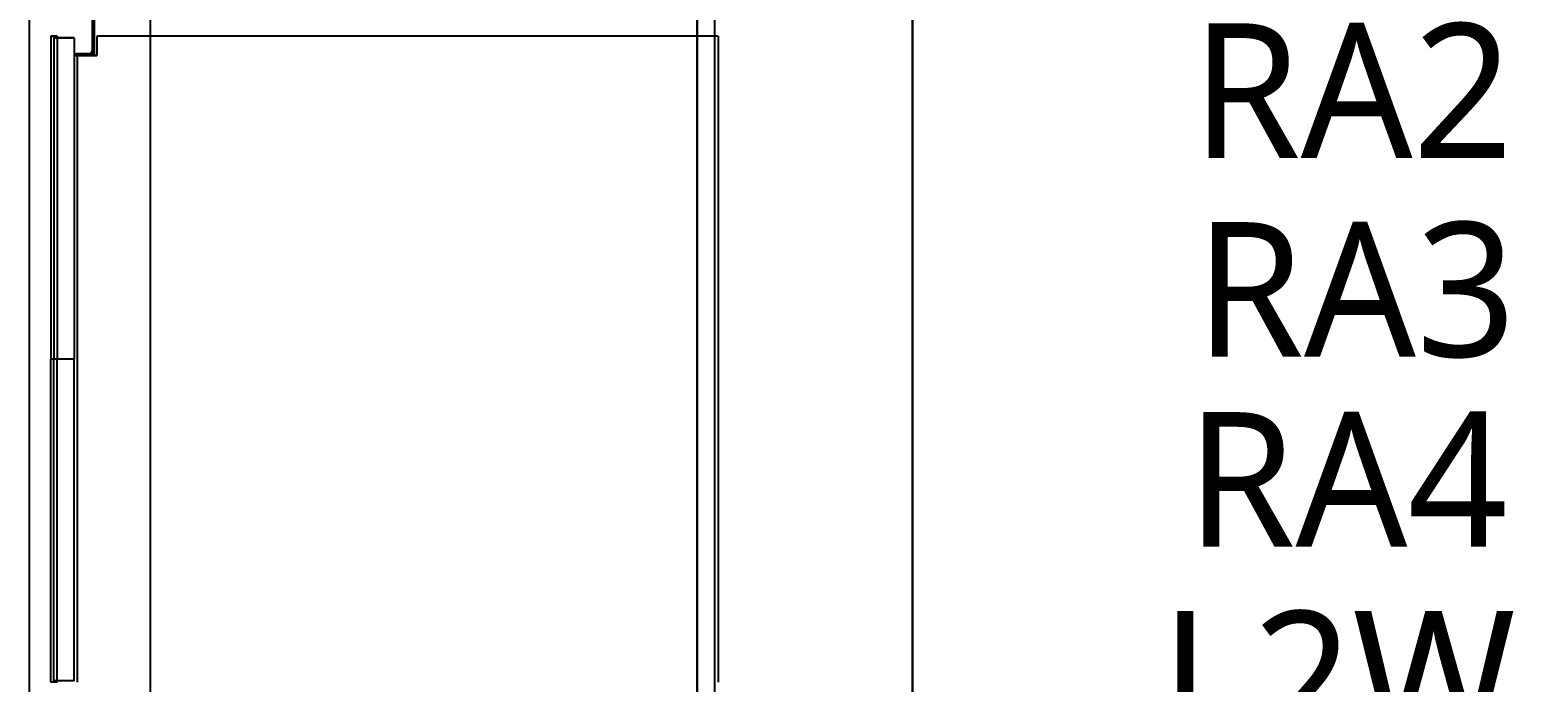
# Model space of a CAD drawing. Extents: x 11992 to 29481, y -6727 to 6811.
# Drawn here: x 21680 to 23058, y -2207 to -1601 of the extents above; entities that cross this region are included whole.
import ezdxf

# ---------------------------------------------------------------- set-up
doc = ezdxf.new("R2010")
doc.units = 0
doc.header["$MEASUREMENT"] = 0
doc.layers.get('0').update_dxf_attribs({"color": 8, "linetype": 'CONTINUOUS'})
doc.layers.add('WALL', color=8, linetype='CONTINUOUS')
doc.layers.add('zoylight 3编号', color=7, linetype='CONTINUOUS')
doc.styles.get("Standard").update_dxf_attribs({"font": 'arial.ttf'})

msp = doc.modelspace()

# ---------------------------------------------------------------- linework, layer by layer
for p, q in [((22299.6, -689.4, 559.6), (22299.6, -3099.4, 559.6)), ((22299.6, -689.4, 329.6), (22299.6, -3099.4, 329.6)), ((22299.6, -3099.4, -2440.4), (22299.6, -689.4, -2440.4)), ((22299.6, -3099.4, -2640.4), (22299.6, -689.4, -2640.4)), ((21679.6, -2919.4, -40.4), (21679.6, -969.4, -40.4)), ((21679.6, -2919.4, 329.6), (21679.6, -969.4, 329.6)), ((21791.6, -965.4, -2445.4), (21791.6, -3497.4, -2445.4)), ((21791.6, -965.4, -2385.4), (21791.6, -3497.4, -2385.4)), ((22299.6, -2919.4, -40.4), (22299.6, -969.4, -40.4)), ((22299.6, -4769.4, -2440.4), (22299.6, -969.4, -2440.4)), ((22299.6, -969.4, 559.6), (22299.6, -3099.4, 559.6)), ((22299.6, -3099.4, -2440.4), (22299.6, -969.4, -2440.4)), ((22315.6, -965.4, -2385.4), (22315.6, -3497.4, -2385.4)), ((22315.6, -965.4, -2445.4), (22315.6, -3497.4, -2445.4)), ((22499.6, -5569.4, 559.6), (22499.6, -1169.4, 559.6)), ((22499.6, -1169.4, -2440.4), (22499.6, -5569.4, -2440.4)), ((22499.6, -1169.4, -2440.4), (22499.6, -5569.4, -2440.4)), ((22499.6, -1169.4, -2640.4), (22499.6, -5569.4, -2640.4)), ((21737.6, -1581.9, -40.5), (21737.6, -1620.9, -40.5)), ((21737.6, -1581.9, -2385.4), (21737.6, -1620.9, -2385.4)), ((21739.6, -1577.4, -40.5), (21739.6, -1625.4, -40.5)), ((21739.6, -1625.4, -2385.4), (21739.6, -1577.4, -2385.4)), ((21699.4, -1607.4, -987.4), (21699.4, -1607.4, -1284.9)), ((21699.4, -1607.4, -1582.4), (21699.4, -1607.4, -1284.9)), ((21699.4, -1607.4, -987.4), (21699.4, -1907.4, -987.4)), ((21699.4, -1607.4, -1582.4), (21699.4, -1907.4, -1582.4)), ((21705.1, -1607.4, -1582.4), (21699.4, -1607.4, -1582.4)), ((21699.4, -1607.4, -1284.9), (21705.1, -1607.4, -1284.9)), ((21699.4, -1607.4, -987.4), (21705.1, -1607.4, -987.4)), ((21702, -1608.9, -2385.4), (21702, -1608.9, -1986.9)), ((21702, -1608.9, -1588.4), (21702, -1608.9, -1986.9)), ((21702, -1608.9, -2385.4), (21702, -1907.4, -2385.4)), ((21702, -1608.9, -1588.4), (21702, -1907.4, -1588.4)), ((21721, -1608.9, -2385.4), (21702, -1608.9, -2385.4)), ((21702, -1608.9, -1986.9), (21721, -1608.9, -1986.9)), ((21702, -1608.9, -1588.4), (21721, -1608.9, -1588.4)), ((21702, -1608.9, -984.4), (21702, -1608.9, -625.4)), ((21702, -1608.9, -46.4), (21702, -1608.9, -625.4)), ((21702, -1608.9, -984.4), (21702, -1907.4, -984.4)), ((21702, -1608.9, -46.4), (21702, -1907.4, -46.4)), ((21721, -1608.9, -984.4), (21702, -1608.9, -984.4)), ((21702, -1608.9, -625.4), (21721, -1608.9, -625.4)), ((21702, -1608.9, -46.4), (21721, -1608.9, -46.4)), ((21705.1, -1607.4, -987.4), (21705.1, -1907.4, -987.4)), ((21705.1, -1607.4, -1582.4), (21705.1, -1607.4, -1284.9)), ((21705.1, -1607.4, -1582.4), (21705.1, -1907.4, -1582.4)), ((21705.1, -1607.4, -1284.9), (21705.1, -1607.4, -987.4)), ((21721, -1608.9, -1588.4), (21721, -1907.4, -1588.4)), ((21721, -1608.9, -2385.4), (21721, -1608.9, -1986.9)), ((21721, -1608.9, -2385.4), (21721, -1907.4, -2385.4)), ((21721, -1608.9, -1986.9), (21721, -1608.9, -1588.4)), ((21721, -1608.9, -46.4), (21721, -1907.4, -46.4)), ((21721, -1608.9, -984.4), (21721, -1608.9, -625.4)), ((21721, -1608.9, -984.4), (21721, -1907.4, -984.4)), ((21721, -1608.9, -625.4), (21721, -1608.9, -46.4)), ((21742, -1607.4, -962.9), (21742, -1625.4, -962.9)), ((21742, -1607.4, -962.9), (21742, -1607.4, -2385.4)), ((21742, -1607.4, -2385.4), (21742, -1625.4, -2385.4)), ((21742, -1607.4, -40.5), (21742, -1607.4, -2385.4)), ((22319, -1607.4, -2385.4), (21742, -1607.4, -2385.4)), ((21742, -1607.4, -40.5), (21742, -1625.4, -40.5)), ((22319, -1607.4, -40.5), (21742, -1607.4, -40.5)), ((21742, -1607.4, -40.5), (21742, -1607.4, -962.9)), ((22319, -1607.4, -2385.4), (22319, -1607.4, -40.5)), ((22319, -1607.4, -40.5), (22319, -2207.4, -40.5)), ((22319, -1607.4, -2385.4), (22319, -2207.4, -2385.4)), ((21721.6, -1625.4, -40.5), (21722.6, -1623.9, -40.5)), ((21734.6, -1623.9, -40.5), (21721.6, -1625.4, -40.5)), ((21722.6, -1623.9, -2385.4), (21721.6, -1625.4, -2385.4)), ((21734.6, -1623.9, -2385.4), (21721.6, -1625.4, -2385.4)), ((21722.2, -1624, -40.5), (21721.6, -1625.4, -40.5)), ((21722.2, -1624, -2385.4), (21721.6, -1625.4, -2385.4)), ((21721.9, -1624.2, -40.5), (21721.6, -1624.9, -40.5)), ((21721.9, -1624.2, -40.5), (21721.6, -1625.4, -40.5)), ((21721.9, -1624.2, -2385.4), (21721.6, -1624.9, -2385.4)), ((21721.9, -1624.2, -2385.4), (21721.6, -1625.4, -2385.4)), ((21721.7, -1624.5, -2385.4), (21721.6, -1624.9, -2385.4)), ((21721.6, -1624.9, -1462.9), (21721.7, -1624.5, -40.5)), ((21721.6, -1624.9, -40.5), (21721.7, -1624.5, -40.5)), ((21721.7, -1624.5, -2385.4), (21721.6, -1624.9, -1462.9)), ((21721.6, -1624.9, -40.5), (21721.6, -1624.9, -1462.9)), ((21721.6, -1624.9, -40.5), (21721.6, -1625.4, -40.5)), ((21721.6, -1624.9, -2385.4), (21721.6, -1624.9, -1462.9)), ((21721.6, -1624.9, -1462.9), (21721.6, -1625.4, -1462.9)), ((21721.6, -1624.9, -2385.4), (21721.6, -1625.4, -2385.4)), ((21739.6, -1625.4, -2385.4), (21721.6, -1625.4, -1462.9)), ((21721.6, -1625.4, -40.5), (21721.6, -1625.4, -1462.9)), ((21721.6, -1625.4, -1462.9), (21721.6, -1625.4, -2385.4)), ((21721.6, -1625.4, -40.5), (21739.6, -1625.4, -40.5)), ((21721.6, -1625.4, -1462.9), (21739.6, -1625.4, -40.5)), ((21739.6, -1625.4, -2385.4), (21721.6, -1625.4, -2385.4)), ((21721.9, -1624.2, -2385.4), (21721.7, -1624.5, -2385.4)), ((21721.9, -1624.2, -40.5), (21721.7, -1624.5, -40.5)), ((21721.7, -1624.5, -2385.4), (21721.7, -1624.5, -40.5)), ((21722.2, -1624, -40.5), (21721.9, -1624.2, -40.5)), ((21722.2, -1624, -2385.4), (21721.9, -1624.2, -2385.4)), ((21721.9, -1624.2, -40.5), (21721.9, -1624.2, -2385.4)), ((21722.6, -1623.9, -1462.9), (21722.2, -1624, -40.5)), ((21722.2, -1624, -40.5), (21722.6, -1623.9, -40.5)), ((21722.6, -1623.9, -2385.4), (21722.2, -1624, -2385.4)), ((21722.6, -1623.9, -1462.9), (21722.2, -1624, -2385.4)), ((21722.2, -1624, -40.5), (21722.2, -1624, -2385.4)), ((21734.6, -1623.9, -1462.9), (21722.6, -1623.9, -1462.9)), ((21722.6, -1623.9, -2385.4), (21722.6, -1623.9, -1462.9)), ((21734.6, -1623.9, -40.5), (21722.6, -1623.9, -40.5)), ((21722.6, -1623.9, -1462.9), (21722.6, -1623.9, -40.5)), ((21734.6, -1623.9, -2385.4), (21722.6, -1623.9, -2385.4)), ((21724, -2207.4, -40.5), (21724, -1625.4, -40.5)), ((21724, -1625.4, -2385.4), (21724, -1625.4, -962.9)), ((21724, -1625.4, -40.5), (21724, -1625.4, -962.9)), ((21724, -2207.4, -2385.4), (21724, -1625.4, -2385.4)), ((21742, -1625.4, -2385.4), (21724, -1625.4, -2385.4)), ((21724, -1625.4, -40.5), (21742, -1625.4, -40.5)), ((21742, -1625.4, -962.9), (21724, -1625.4, -962.9)), ((21735.7, -1623.7, -40.5), (21734.6, -1623.9, -40.5)), ((21735.7, -1623.7, -2385.4), (21734.6, -1623.9, -2385.4)), ((21735.7, -1623.7, -40.5), (21734.6, -1623.9, -1462.9)), ((21735.7, -1623.7, -2385.4), (21734.6, -1623.9, -1462.9)), ((21734.6, -1623.9, -40.5), (21734.6, -1623.9, -1462.9)), ((21734.6, -1623.9, -2385.4), (21734.6, -1623.9, -1462.9)), ((21734.6, -1623.9, -40.5), (21739.6, -1625.4, -40.5)), ((21734.6, -1623.9, -2385.4), (21739.6, -1625.4, -2385.4)), ((21736.7, -1623, -2385.4), (21735.7, -1623.7, -2385.4)), ((21735.7, -1623.7, -40.5), (21736.7, -1623, -40.5)), ((21735.7, -1623.7, -40.5), (21735.7, -1623.7, -2385.4)), ((21735.7, -1623.7, -40.5), (21739.6, -1625.4, -40.5)), ((21735.7, -1623.7, -2385.4), (21739.6, -1625.4, -2385.4)), ((21737.4, -1622, -2385.4), (21736.7, -1623, -2385.4)), ((21737.4, -1622, -40.5), (21736.7, -1623, -40.5)), ((21739.6, -1625.4, -40.5), (21736.7, -1623, -40.5)), ((21736.7, -1623, -2385.4), (21736.7, -1623, -40.5)), ((21736.7, -1623, -2385.4), (21739.6, -1625.4, -2385.4)), ((21737.6, -1620.9, -40.5), (21737.4, -1622, -40.5)), ((21737.4, -1622, -2385.4), (21737.6, -1620.9, -2385.4)), ((21739.6, -1625.4, -40.5), (21737.4, -1622, -40.5)), ((21737.4, -1622, -2385.4), (21737.4, -1622, -40.5)), ((21737.4, -1622, -2385.4), (21739.6, -1625.4, -2385.4)), ((21739.6, -1625.4, -40.5), (21737.6, -1620.9, -40.5)), ((21737.6, -1620.9, -40.5), (21737.6, -1620.9, -2385.4)), ((21739.6, -1625.4, -2385.4), (21737.6, -1620.9, -2385.4)), ((21739.6, -1625.4, -2385.4), (21739.6, -1625.4, -40.5)), ((21742, -1625.4, -2385.4), (21742, -1625.4, -962.9)), ((21742, -1625.4, -962.9), (21742, -1625.4, -40.5)), ((21705.1, -1907.4, -1582.4), (21699.4, -1907.4, -1582.4)), ((21699.4, -2207.4, -1582.4), (21699.4, -1907.4, -1582.4)), ((21705.1, -1907.4, -987.4), (21699.4, -1907.4, -987.4)), ((21699.4, -2207.4, -987.4), (21699.4, -1907.4, -987.4)), ((21721, -1907.4, -2385.4), (21702, -1907.4, -2385.4)), ((21702, -2205.9, -2385.4), (21702, -1907.4, -2385.4)), ((21721, -1907.4, -1588.4), (21702, -1907.4, -1588.4)), ((21702, -2205.9, -1588.4), (21702, -1907.4, -1588.4)), ((21721, -1907.4, -984.4), (21702, -1907.4, -984.4)), ((21702, -2205.9, -984.4), (21702, -1907.4, -984.4)), ((21721, -1907.4, -46.4), (21702, -1907.4, -46.4)), ((21702, -2205.9, -46.4), (21702, -1907.4, -46.4)), ((21705.1, -2207.4, -987.4), (21705.1, -1907.4, -987.4)), ((21705.1, -2207.4, -1582.4), (21705.1, -1907.4, -1582.4)), ((21721, -2205.9, -2385.4), (21721, -1907.4, -2385.4)), ((21721, -2205.9, -1588.4), (21721, -1907.4, -1588.4)), ((21721, -2205.9, -984.4), (21721, -1907.4, -984.4)), ((21721, -2205.9, -46.4), (21721, -1907.4, -46.4)), ((21705.1, -2207.4, -1284.9), (21699.4, -2207.4, -1284.9)), ((21699.4, -2207.4, -987.4), (21699.4, -2207.4, -1284.9)), ((21705.1, -2207.4, -1582.4), (21699.4, -2207.4, -1582.4)), ((21699.4, -2207.4, -1284.9), (21699.4, -2207.4, -1582.4)), ((21705.1, -2207.4, -987.4), (21699.4, -2207.4, -987.4)), ((21721, -2205.9, -1986.9), (21702, -2205.9, -1986.9)), ((21702, -2205.9, -1588.4), (21702, -2205.9, -1986.9)), ((21721, -2205.9, -2385.4), (21702, -2205.9, -2385.4)), ((21702, -2205.9, -1986.9), (21702, -2205.9, -2385.4)), ((21721, -2205.9, -1588.4), (21702, -2205.9, -1588.4)), ((21721, -2205.9, -625.4), (21702, -2205.9, -625.4)), ((21702, -2205.9, -46.4), (21702, -2205.9, -625.4)), ((21721, -2205.9, -984.4), (21702, -2205.9, -984.4)), ((21702, -2205.9, -625.4), (21702, -2205.9, -984.4)), ((21721, -2205.9, -46.4), (21702, -2205.9, -46.4)), ((21705.1, -2207.4, -1582.4), (21705.1, -2207.4, -1284.9)), ((21705.1, -2207.4, -987.4), (21705.1, -2207.4, -1284.9)), ((21721, -2205.9, -2385.4), (21721, -2205.9, -1986.9)), ((21721, -2205.9, -1588.4), (21721, -2205.9, -1986.9)), ((21721, -2205.9, -984.4), (21721, -2205.9, -625.4)), ((21721, -2205.9, -46.4), (21721, -2205.9, -625.4))]:
    msp.add_line(p, q)
at = {"layer": 'WALL'}
for p, q in [((22299.6, -1069.5), (22299.6, -4769.5)), ((22299.6, -3119.5), (22299.6, -1169.5)), ((22499.6, -3369.5), (22499.6, -1269.5))]:
    msp.add_line(p, q, dxfattribs=at)

# ---------------------------------------------------------------- texts
at = {"layer": 'zoylight 3编号', "color": 8, "char_height": 125, "width": 347.171, "attachment_point": 1}
for s, insert in [('{\\fMicrosoft YaHei|b0|i0|c134|p34;\\W1.0415;\\C0; \\W1;RA2}', (22714.8, -1595.5)), ('{\\fMicrosoft YaHei|b0|i0|c134|p34;\\W1.1141;\\C0; \\W1;RA3}', (22714.8, -1780.1)), ('{\\fMicrosoft YaHei|b0|i0|c134|p34;\\W0.92764;\\C0; \\W1;RA4}', (22714.8, -1956.5)), ('{\\fMicrosoft YaHei|b0|i0|c134|p34;\\W0.31708;\\C0; \\W1;L2W}', (22716.5, -2141.2))]:
    msp.add_mtext(s, dxfattribs=dict(at, insert=insert))

doc.saveas('drawing.dxf')
